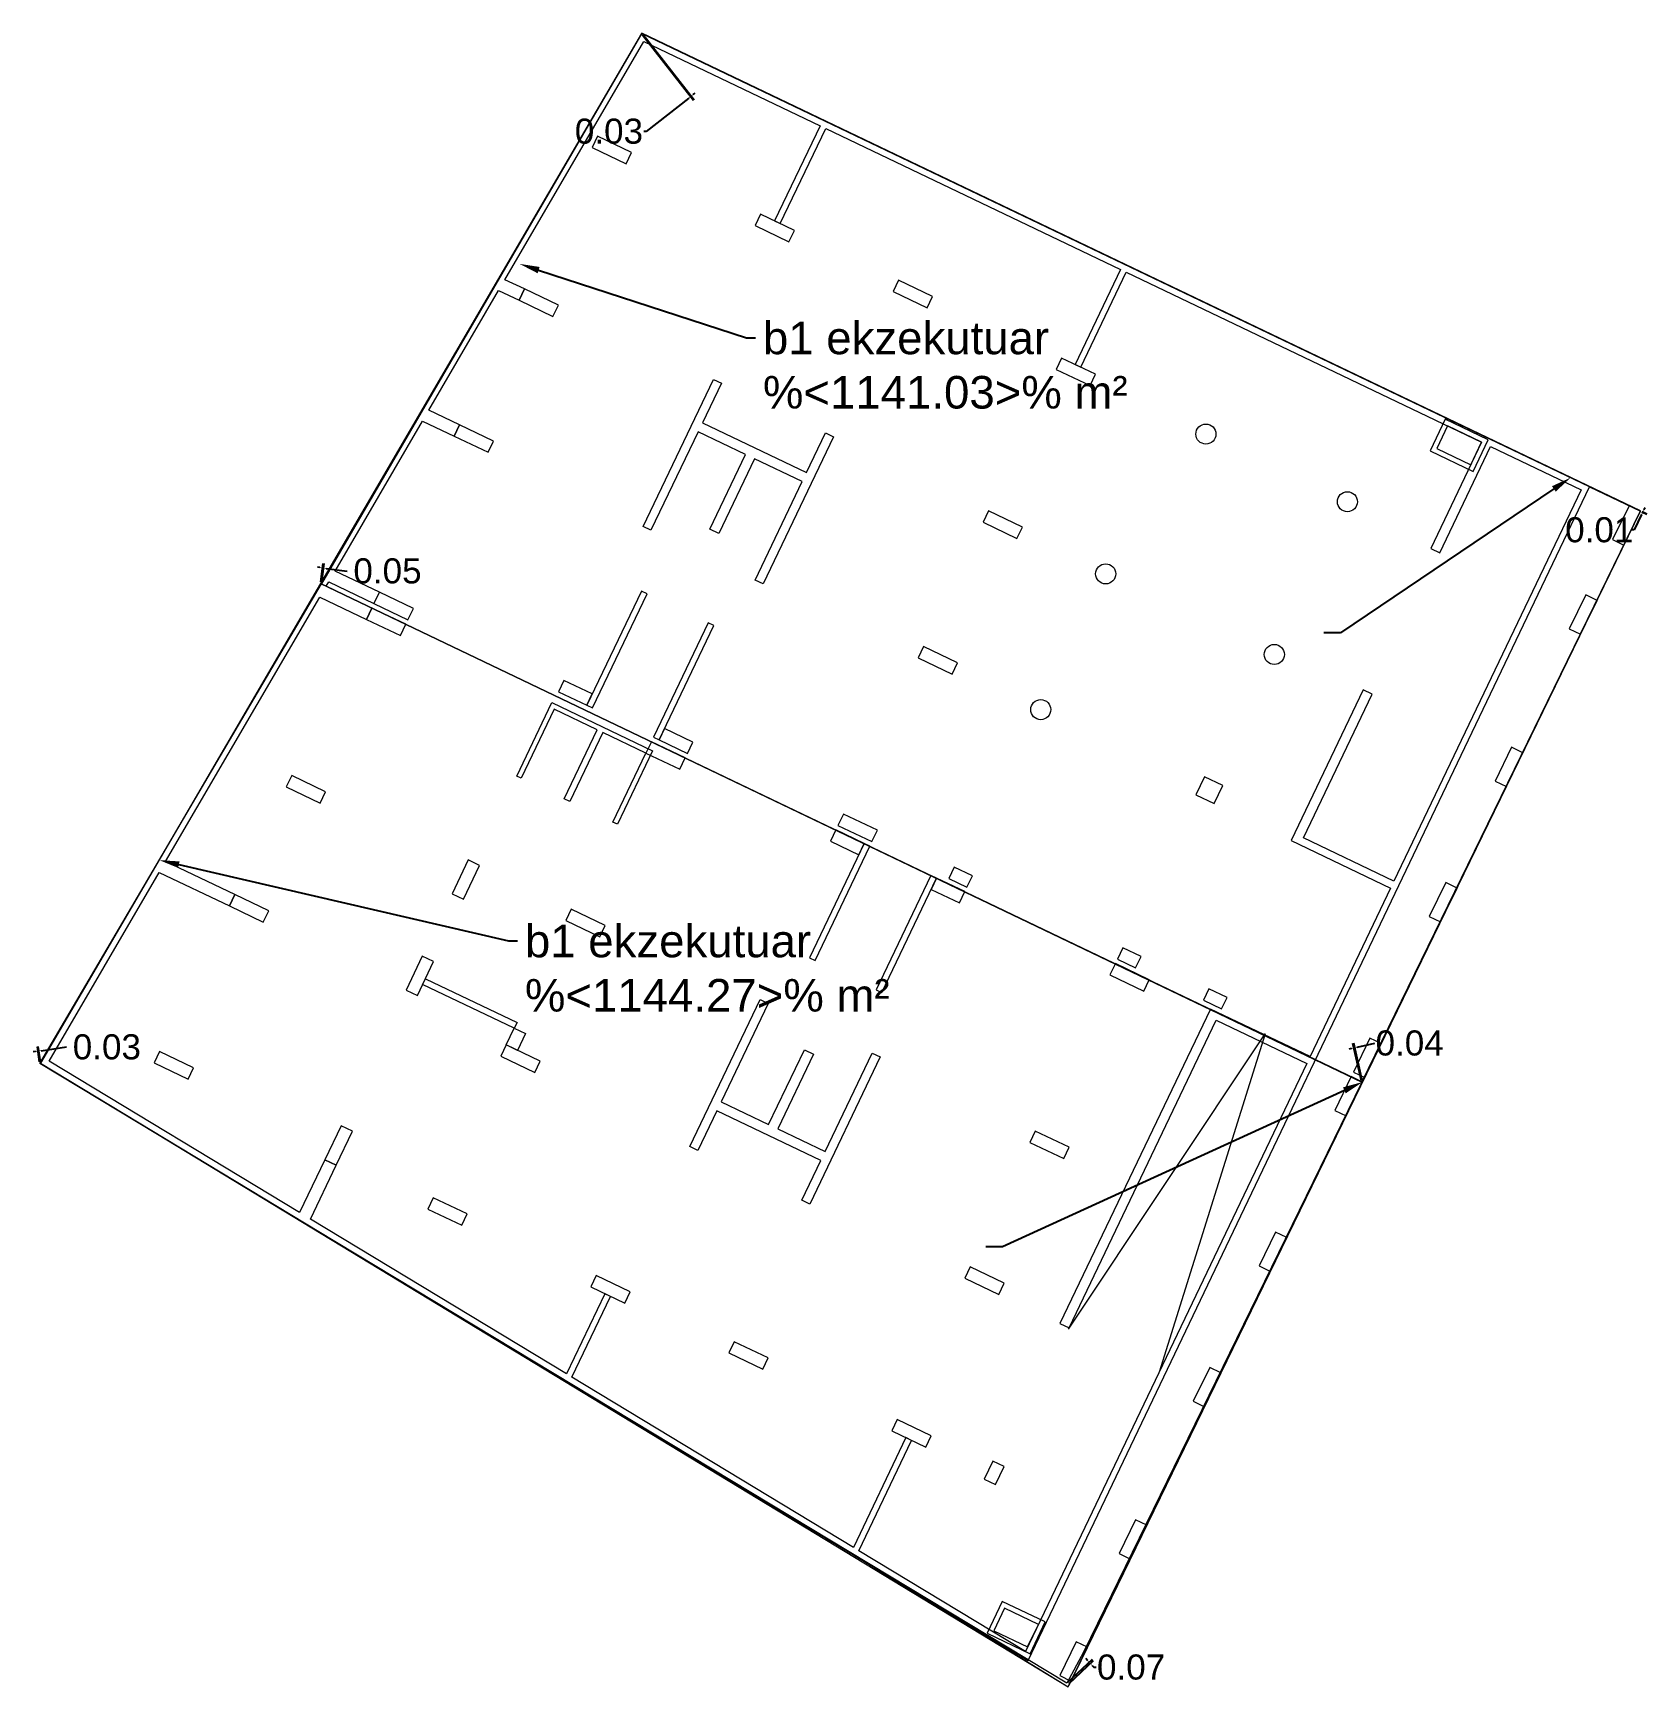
# Model space of a CAD drawing. Header units: metres. Extents: x 7511815.7 to 7511880, y 4693245.7 to 4693311.6.
import ezdxf
from ezdxf import colors
from ezdxf.entities.mleader import LeaderData, LeaderLine
from ezdxf.math import Vec2, Vec3

# ---------------------------------------------------------------- set-up
doc = ezdxf.new("R2010")
doc.units = ezdxf.units.M
for name, color, linetype, lineweight in [('b1 ekzek', 1, 'Continuous', 0), ('b1 projekt', 7, 'Continuous', 0), ('shtyllat', 8, 'Continuous', 0)]:
    doc.layers.add(name, color=color, linetype=linetype, lineweight=lineweight)
doc.styles.get("Standard").update_dxf_attribs({"font": 'arial.ttf'})
doc.dimstyles.get("Standard").update_dxf_attribs({"dimtxt": 0.18, "dimasz": 0.18, "dimexe": 0.18, "dimexo": 0.0625, "dimgap": 0.09, "dimtad": 0, "dimtih": 1, "dimtoh": 1, "dimdec": 4, "dimzin": 0, "dimdsep": 46, "dimtxsty": 'Standard', "dimcen": 0.09, "dimadec": 0, "dimazin": 0, "dimtfac": 1, "dimtdec": 4, "dimtofl": 0, "dimtmove": 0, "dimatfit": 3, "dimfxl": 1, "dimtolj": 1, "dimtzin": 0, "dimarcsym": 0})

# ---------------------------------------------------------------- blocks, each defined once
blk = doc.blocks.new('1')
at = {"layer": 'shtyllat', "lineweight": 5}
for points in [[(22.37387426476926, 46.78855961281806), (21.92279491014779, 47.0042617591098), (21.27568846847862, 45.65102369617671), (21.72676782496274, 45.43532154988497)], [(20.66921606473625, 43.22375448141247), (20.21813671011478, 43.4394566277042), (19.57103026844561, 42.08621856477112), (20.02210962492973, 41.87051641847938)], [(17.75723719969392, 37.13418344501406), (17.30615784507245, 37.34988559037447), (16.65905140526593, 35.9966475283727), (17.11013075895607, 35.78094538114965)], [(15.16881128028035, 31.72123085986823), (14.71773192472756, 31.93693300802261), (14.07062548398972, 30.58369494508952), (14.52170483861119, 30.36799279786646)], [(12.19212171714753, 25.49633590690792), (11.74104236159474, 25.71203805226833), (11.09393592271954, 24.35879999026656), (11.54501527640969, 24.14309784490615)], [(11.45873439405113, 23.96266605239362), (11.00765504129231, 24.17836820054799), (10.36054859962314, 22.82513013761491), (10.81162795517594, 22.60942799039185)], [(8.482044832780957, 17.73777110036463), (8.030965480022132, 17.95347324665636), (7.383859038352966, 16.60023518465459), (7.834938392043114, 16.38453303743154)], [(5.893618913367391, 12.32481851801276), (5.442539557814598, 12.54052066337317), (4.795433117076755, 11.18728260137141), (5.246512471698225, 10.97158045321703)], [(2.981640047393739, 6.235247477889061), (2.530560693703592, 6.450949626043439), (1.883454252034426, 5.097711563110352), (2.334533606655896, 4.882009414955974)], [(0.6471064398065209, 1.353238061070442), (0.1960270861163735, 1.56894020922482), (-0.45107935462147, 0.2157021462917328), (0, 0)]]:
    blk.add_lwpolyline(points, close=True, dxfattribs=at)
blk = doc.blocks.new('*D61')
at = {"layer": 'b1 ekzek', "color": 0, "lineweight": -2, "transparency": 16777216}
for p, q in [((7511815.782481633, 4693270.985505307), (7511815.683540173, 4693270.970993672)), ((7511815.943930229, 4693270.573838413), (7511815.855302149, 4693271.17811157)), ((7511815.973892073, 4693270.578232883), (7511815.885263993, 4693271.18250604)), ((7511816.010326396, 4693271.018923048), (7511817.009912735, 4693271.165531277))]:
    blk.add_line(p, q, dxfattribs=at)
at = {"layer": 'b1 ekzek', "color": 0, "transparency": 16777216}
for points in [[(7511815.780063028, 4693271.00199555), (7511815.784900239, 4693270.969015064), (7511815.881423092, 4693271.000016942)], [(7511816.00790779, 4693271.035413291), (7511816.012745001, 4693271.002432805), (7511815.911384936, 4693271.004411412)]]:
    blk.add_solid(points, dxfattribs=at)
at = {"layer": 'Defpoints', "color": 0, "transparency": 16777216}
for p in [(7511815.911384936, 4693271.004411412), (7511815.953000001, 4693270.512), (7511815.982961845, 4693270.516394471)]:
    blk.add_point(p, dxfattribs=at)
at = {"layer": 'b1 ekzek', "color": 0, "transparency": 16777216, "insert": (7511818.623722259, 4693271.165531277), "char_height": 1, "attachment_point": 5}
blk.add_mtext('\\A1;0.03', dxfattribs=at)
blk = doc.blocks.new('*D62')
at = {"layer": 'b1 ekzek', "color": 0, "lineweight": -2, "transparency": 16777216}
for p, q in [((7511827.146119917, 4693289.702718126), (7511827.240756309, 4693290.442865213)), ((7511827.193621384, 4693289.696644513), (7511827.288257776, 4693290.4367916)), ((7511827.118734619, 4693290.277001695), (7511827.01954216, 4693290.289684602)), ((7511827.364621002, 4693290.245562268), (7511828.195585176, 4693290.139313858))]:
    blk.add_line(p, q, dxfattribs=at)
at = {"layer": 'b1 ekzek', "color": 0, "transparency": 16777216}
for points in [[(7511827.120848437, 4693290.29353377), (7511827.116620801, 4693290.260469618), (7511827.217927077, 4693290.264318788)], [(7511827.36673482, 4693290.262094344), (7511827.362507185, 4693290.229030192), (7511827.265428544, 4693290.258245175)]]:
    blk.add_solid(points, dxfattribs=at)
at = {"layer": 'Defpoints', "color": 0, "transparency": 16777216}
for p in [(7511827.217927077, 4693290.264318788), (7511827.138193101, 4693289.640722839), (7511827.185694568, 4693289.634649226)]:
    blk.add_point(p, dxfattribs=at)
at = {"layer": 'b1 ekzek', "color": 0, "transparency": 16777216, "insert": (7511829.8093947, 4693290.139313858), "char_height": 1, "attachment_point": 5}
blk.add_mtext('\\A1;0.05', dxfattribs=at)
blk = doc.blocks.new('*D63')
at = {"layer": 'b1 ekzek', "color": 0, "lineweight": -2, "transparency": 16777216}
for p, q in [((7511839.967841798, 4693311.520368897), (7511842.008542532, 4693308.914884016)), ((7511839.987538302, 4693311.535795841), (7511842.028239036, 4693308.93031096)), ((7511841.818825568, 4693308.994930711), (7511840.124244957, 4693307.667679911)), ((7511841.99597538, 4693309.133680222), (7511842.074702034, 4693309.195341504)), ((7511840.124244957, 4693307.667679911), (7511840.024244958, 4693307.66767991))]:
    blk.add_line(p, q, dxfattribs=at)
at = {"layer": 'b1 ekzek', "color": 0, "transparency": 16777216}
for points in [[(7511841.808548687, 4693309.008051819), (7511841.829102449, 4693308.981809601), (7511841.897552222, 4693309.056591994)], [(7511841.985698499, 4693309.14680133), (7511842.006252261, 4693309.120559112), (7511841.917248726, 4693309.072018938)]]:
    blk.add_solid(points, dxfattribs=at)
at = {"layer": 'Defpoints', "color": 0, "transparency": 16777216}
for p in [(7511839.929303496, 4693311.569573057), (7511839.949, 4693311.585), (7511841.897552222, 4693309.056591994)]:
    blk.add_point(p, dxfattribs=at)
at = {"layer": 'b1 ekzek', "color": 0, "transparency": 16777216, "insert": (7511838.635472789, 4693307.667679911), "char_height": 1, "attachment_point": 5}
blk.add_mtext('\\A1;0.03', dxfattribs=at)
blk = doc.blocks.new('*D72')
at = {"layer": 'b1 ekzek', "color": 0, "lineweight": -2, "transparency": 16777216}
for p, q in [((7511879.795204576, 4693292.395158255), (7511879.500090159, 4693291.778301118)), ((7511879.806962459, 4693292.500388045), (7511880.000735871, 4693292.407683715)), ((7511879.813160559, 4693292.513343503), (7511880.00693397, 4693292.420639173)), ((7511879.887716576, 4693292.58852965), (7511879.930873525, 4693292.67873762)), ((7511879.500090159, 4693291.778301118), (7511879.40009016, 4693291.778301118))]:
    blk.add_line(p, q, dxfattribs=at)
at = {"layer": 'b1 ekzek', "color": 0, "transparency": 16777216}
for points in [[(7511879.780169915, 4693292.40235108), (7511879.810239239, 4693292.38796543), (7511879.838361526, 4693292.485366223)], [(7511879.872681915, 4693292.595722476), (7511879.902751237, 4693292.581336826), (7511879.844559627, 4693292.498321682)]]:
    blk.add_solid(points, dxfattribs=at)
at = {"layer": 'Defpoints', "color": 0, "transparency": 16777216}
for p in [(7511879.750582479, 4693292.527361138), (7511879.75678058, 4693292.540316596), (7511879.838361526, 4693292.485366223)]:
    blk.add_point(p, dxfattribs=at)
at = {"layer": 'b1 ekzek', "color": 0, "transparency": 16777216, "insert": (7511878.107839137, 4693291.778301121), "char_height": 1, "attachment_point": 5}
blk.add_mtext('\\A1;0.01', dxfattribs=at)
blk = doc.blocks.new('*D73')
at = {"layer": 'b1 ekzek', "color": 0, "lineweight": -2, "transparency": 16777216}
for p, q in [((7511868.625613675, 4693269.822621606), (7511868.28877286, 4693271.304685239)), ((7511868.661187349, 4693269.830706729), (7511868.324346534, 4693271.312770361)), ((7511868.461752422, 4693271.159409277), (7511869.163455392, 4693271.318891094)), ((7511868.23115241, 4693271.106998913), (7511868.13363924, 4693271.084836291))]:
    blk.add_line(p, q, dxfattribs=at)
at = {"layer": 'b1 ekzek', "color": 0, "transparency": 16777216}
for points in [[(7511868.227458639, 4693271.123251108), (7511868.23484618, 4693271.090746718), (7511868.328665579, 4693271.129161534)], [(7511868.458058652, 4693271.175661473), (7511868.465446193, 4693271.143157084), (7511868.364239253, 4693271.137246656)]]:
    blk.add_solid(points, dxfattribs=at)
at = {"layer": 'Defpoints', "color": 0, "transparency": 16777216}
for p in [(7511868.364239253, 4693271.137246656), (7511868.639465313, 4693269.761675876), (7511868.675038988, 4693269.769760998)]:
    blk.add_point(p, dxfattribs=at)
at = {"layer": 'b1 ekzek', "color": 0, "transparency": 16777216, "insert": (7511870.550181177, 4693271.318891094), "char_height": 1, "attachment_point": 5}
blk.add_mtext('\\A1;0.04', dxfattribs=at)
blk = doc.blocks.new('*D74')
at = {"layer": 'b1 ekzek', "color": 0, "lineweight": -2, "transparency": 16777216}
for p, q in [((7511856.926643313, 4693245.845695877), (7511857.90590712, 4693246.76172332)), ((7511856.974972595, 4693245.794030267), (7511857.954236401, 4693246.710057709)), ((7511857.706140974, 4693246.711788494), (7511857.63782757, 4693246.784817795)), ((7511857.891097063, 4693246.514064281), (7511857.959410468, 4693246.44103498)), ((7511857.959410468, 4693246.44103498), (7511858.059410468, 4693246.44103498))]:
    blk.add_line(p, q, dxfattribs=at)
at = {"layer": 'b1 ekzek', "color": 0, "transparency": 16777216}
for points in [[(7511857.718312524, 4693246.723174062), (7511857.693969422, 4693246.700402926), (7511857.774454378, 4693246.638759193)], [(7511857.903268615, 4693246.525449849), (7511857.878925512, 4693246.502678713), (7511857.82278366, 4693246.587093582)]]:
    blk.add_solid(points, dxfattribs=at)
at = {"layer": 'Defpoints', "color": 0, "transparency": 16777216}
for p in [(7511857.82278366, 4693246.587093582), (7511856.880999999, 4693245.803), (7511856.929329282, 4693245.75133439)]:
    blk.add_point(p, dxfattribs=at)
at = {"layer": 'b1 ekzek', "color": 0, "transparency": 16777216, "insert": (7511859.448182636, 4693246.441034979), "char_height": 1, "attachment_point": 5}
blk.add_mtext('\\A1;0.07', dxfattribs=at)

msp = doc.modelspace()

# ---------------------------------------------------------------- linework, layer by layer
at = {"layer": 'b1 ekzek', "color": 1, "flags": 128}
msp.add_lwpolyline([(7511879.756780581, 4693292.540316598), (7511839.949, 4693311.585), (7511827.185694569, 4693289.634649226), (7511868.639465312, 4693269.761675877), (7511879.756780581, 4693292.540316598)], dxfattribs=at)
msp.add_lwpolyline([(7511815.953, 4693270.512), (7511827.185694569, 4693289.634649226), (7511868.639465312, 4693269.761675877), (7511857.548, 4693247.036), (7511856.881, 4693245.803)], close=True, dxfattribs=at)
at = {"layer": 'b1 projekt', "flags": 128}
for points in [[(7511868.675038988, 4693269.769760999), (7511879.75058248, 4693292.527361139), (7511839.929303495, 4693311.569573055), (7511827.138193102, 4693289.64072284)], [(7511868.675038988, 4693269.769760999), (7511827.138193102, 4693289.64072284), (7511827.138193102, 4693289.64072284), (7511815.982961844, 4693270.516394471), (7511856.939000001, 4693245.655), (7511868.675038988, 4693269.769760999)]]:
    msp.add_lwpolyline(points, close=True, dxfattribs=at)
at = {"layer": 'shtyllat', "lineweight": 5}
for points in [[(7511877.719314887, 4693293.498696852), (7511839.929303495, 4693311.569573055), (7511815.982961844, 4693270.516394471), (7511855.345440144, 4693246.710136235)], [(7511859.027005277, 4693302.160108327), (7511857.214484667, 4693298.369739813), (7511857.440024345, 4693298.26188874), (7511859.252544953, 4693302.052257254), (7511873.416496801, 4693295.279181093), (7511871.388153799, 4693291.037790725), (7511871.749077405, 4693290.865200257), (7511873.777300161, 4693295.106648125), (7511877.385924139, 4693293.381008248), (7511869.922018099, 4693277.772383269), (7511866.313383263, 4693279.498000443), (7511869.052800688, 4693285.226708573), (7511868.691898476, 4693285.399288812), (7511865.823059764, 4693279.399933067), (7511869.79259681, 4693277.501735655), (7511866.578634863, 4693270.780653364), (7511862.609097818, 4693272.678850775), (7511856.612577978, 4693260.138844395), (7511856.973480187, 4693259.966264157), (7511862.840578741, 4693272.235622925), (7511866.449213575, 4693270.51000575), (7511855.238861687, 4693247.066760679), (7511848.596959903, 4693251.083754421), (7511850.700962085, 4693255.483673287), (7511850.475422408, 4693255.591524362), (7511848.382011566, 4693251.213754253), (7511837.161708271, 4693257.999745615), (7511838.702251134, 4693261.221350454), (7511838.476711458, 4693261.329201527), (7511836.946759935, 4693258.129745449), (7511826.736714064, 4693264.304737447), (7511827.763576921, 4693266.452127454), (7511827.312495657, 4693266.667830514), (7511826.306815568, 4693264.564738215), (7511816.322886528, 4693270.602975726), (7511820.71147307, 4693278.126689776), (7511823.50687788, 4693276.789951987), (7511823.722580025, 4693277.241031341), (7511820.964247393, 4693278.560041544), (7511827.111718872, 4693289.099156372), (7511828.968456157, 4693288.211281069), (7511829.184158304, 4693288.662360423), (7511827.364493283, 4693289.532508099), (7511827.46568775, 4693289.705994272), (7511829.270437276, 4693288.842793127), (7511829.486139422, 4693289.293872481), (7511827.718377276, 4693290.139200661), (7511831.206662954, 4693296.119455056), (7511832.462829048, 4693295.51876757), (7511832.678531196, 4693295.969846925), (7511831.459437396, 4693296.552806767), (7511834.239955032, 4693301.319676586), (7511835.051254969, 4693300.931720152), (7511835.266957116, 4693301.382799507), (7511834.492729357, 4693301.753028355), (7511840.029216609, 4693311.244682387), (7511847.05084842, 4693307.887000326), (7511845.238327834, 4693304.096631861), (7511845.463867513, 4693303.988780788), (7511847.276388098, 4693307.779149252)], [(7511830.321694219, 4693287.564174629), (7511830.537396368, 4693288.015253983), (7511829.184158304, 4693288.662360423), (7511828.968456157, 4693288.211281069)], [(7511835.140590343, 4693281.87904137), (7511834.9601586, 4693281.965322229), (7511836.362222577, 4693284.89733808), (7511840.37682883, 4693282.977588974), (7511838.974764836, 4693280.045573128), (7511838.794333112, 4693280.13185398), (7511840.110116231, 4693282.883438091), (7511838.396014685, 4693283.703106247), (7511837.080231565, 4693280.951522138), (7511836.854691887, 4693281.059373212), (7511838.170475007, 4693283.810957321), (7511836.456373462, 4693284.63062548)], [(7511827.129302511, 4693280.88820032), (7511827.345004657, 4693281.339279675), (7511825.991766595, 4693281.986386115), (7511825.776064447, 4693281.535306761)], [(7511862.379136715, 4693281.933548462), (7511862.03401328, 4693281.211821492), (7511862.755740248, 4693280.866698058), (7511863.100863682, 4693281.588425025)], [(7511833.479683876, 4693278.405730477), (7511833.028604521, 4693278.621432624), (7511832.381498083, 4693277.268194561), (7511832.832577436, 4693277.052492415)], [(7511852.400972506, 4693278.33620246), (7511852.185270382, 4693277.885123154), (7511852.90699735, 4693277.539999718), (7511853.122699472, 4693277.991079025)], [(7511824.860115943, 4693276.142845546), (7511825.075818088, 4693276.593924901), (7511823.722580025, 4693277.241031341), (7511823.50687788, 4693276.789951987)], [(7511831.64621547, 4693274.571555635), (7511831.195136116, 4693274.787257781), (7511830.548029673, 4693273.434019718), (7511830.999109029, 4693273.218317572)], [(7511859.12203434, 4693275.122250297), (7511858.906332215, 4693274.671170991), (7511859.628059182, 4693274.326047556), (7511859.843761306, 4693274.777126862)], [(7511834.864238244, 4693271.913189191), (7511831.210495475, 4693273.66037658), (7511831.318346548, 4693273.885916258), (7511834.972089318, 4693272.138728867)], [(7511862.550256068, 4693273.482905068), (7511862.334553945, 4693273.031825762), (7511863.05628091, 4693272.686702329), (7511863.271983035, 4693273.137781634)], [(7511821.866170101, 4693269.881864018), (7511822.081872247, 4693270.332943371), (7511820.728634185, 4693270.980049813), (7511820.512932038, 4693270.528970459)], [(7511828.41068336, 4693267.805365517), (7511827.959604006, 4693268.021067664), (7511827.312497565, 4693266.667829601), (7511827.763576921, 4693266.452127454)], [(7511853.590800462, 4693253.935511632), (7511854.04187977, 4693253.719809508), (7511854.387003205, 4693254.441536475), (7511853.9359239, 4693254.657238599)]]:
    msp.add_lwpolyline(points, close=True, dxfattribs=at)
at = {"layer": 'shtyllat'}
for points in [[(7511838.17893594, 4693307.472370459), (7511837.963233792, 4693307.021291103), (7511839.316471856, 4693306.374184663), (7511839.532174002, 4693306.825264017)], [(7511844.674478643, 4693304.366259544), (7511844.458776494, 4693303.915180189), (7511845.812014557, 4693303.268073749), (7511846.027716704, 4693303.719153103)], [(7511850.177646891, 4693301.734693292), (7511849.961944744, 4693301.283613937), (7511851.315182808, 4693300.636507498), (7511851.530884954, 4693301.087586851)], [(7511835.266957116, 4693301.382799507), (7511835.051254969, 4693300.931720152), (7511836.404493031, 4693300.284613711), (7511836.62019518, 4693300.735693066)], [(7511856.673191353, 4693298.628581476), (7511856.457489204, 4693298.177502121), (7511857.810727268, 4693297.530395681), (7511858.026429415, 4693297.981475035)], [(7511840.311609748, 4693291.76555008), (7511839.995854203, 4693291.916541583), (7511842.799982267, 4693297.78057352), (7511843.115737816, 4693297.629582017), (7511842.360780207, 4693296.05080408), (7511846.510710267, 4693294.06634433), (7511847.265667876, 4693295.645122266), (7511847.581423425, 4693295.494130763), (7511844.777295358, 4693289.630098826), (7511844.461539809, 4693289.781090328), (7511846.33814855, 4693293.705480847), (7511844.443615262, 4693294.611429863), (7511843.019981093, 4693291.634306125), (7511842.659117608, 4693291.806867843), (7511844.082751779, 4693294.783991581), (7511842.188218492, 4693295.689940597)], [(7511832.678531196, 4693295.969846925), (7511832.462829048, 4693295.51876757), (7511833.816067113, 4693294.871661128), (7511834.031769259, 4693295.322740484)], [(7511853.761210578, 4693292.539011351), (7511853.54550843, 4693292.087931998), (7511854.898746537, 4693291.440825536), (7511855.114448683, 4693291.89190489)], [(7511830.623675339, 4693288.195686686), (7511830.839377485, 4693288.64676604), (7511829.486139422, 4693289.293872481), (7511829.270437276, 4693288.842793127)], [(7511837.750729137, 4693284.787592766), (7511837.976268814, 4693284.679741693), (7511840.154860497, 4693289.23564317), (7511839.92932082, 4693289.343494243)], [(7511840.412097326, 4693283.514950098), (7511840.637637003, 4693283.407099026), (7511842.816228688, 4693287.963000503), (7511842.59068901, 4693288.070851577)], [(7511851.172784546, 4693287.126058822), (7511850.957082399, 4693286.674979467), (7511852.310320506, 4693286.027873007), (7511852.526022652, 4693286.47895236)], [(7511836.838732897, 4693285.777927487), (7511836.623030753, 4693285.326848133), (7511837.750729137, 4693284.787592766), (7511837.966431283, 4693285.23867212)], [(7511840.85333915, 4693283.85817838), (7511840.637637003, 4693283.407099026), (7511841.76533741, 4693282.867842693), (7511841.981039558, 4693283.318922047)], [(7511841.463356424, 4693282.236330631), (7511841.67905857, 4693282.687409986), (7511840.325816468, 4693283.334518357), (7511840.110114321, 4693282.883439003)], [(7511848.590408067, 4693278.828237682), (7511848.806110215, 4693279.279317036), (7511847.67841194, 4693279.81857235), (7511847.462709793, 4693279.367492996)], [(7511847.980392924, 4693280.450084412), (7511847.764690777, 4693279.999005057), (7511849.117928731, 4693279.35189867), (7511849.333630878, 4693279.802978024)], [(7511849.031649892, 4693279.171465963), (7511848.806110215, 4693279.279317036), (7511846.627518531, 4693274.723415557), (7511846.853058209, 4693274.615564484)], [(7511851.693018083, 4693277.898823297), (7511851.467478404, 4693278.006674369), (7511849.288886722, 4693273.450772891), (7511849.514426399, 4693273.342921817)], [(7511852.605014321, 4693276.908488575), (7511852.820716468, 4693277.359567929), (7511851.693018083, 4693277.898823297), (7511851.477315936, 4693277.447743942)], [(7511838.270962672, 4693275.560357241), (7511838.486664819, 4693276.011436594), (7511837.133426713, 4693276.658543056), (7511836.917724565, 4693276.207463703)], [(7511858.820071879, 4693274.490729377), (7511858.604369733, 4693274.039650022), (7511859.957607796, 4693273.392543583), (7511860.173309941, 4693273.843622936)], [(7511849.132137467, 4693270.920865983), (7511849.447893018, 4693270.769874479), (7511846.64376495, 4693264.905842542), (7511846.328009402, 4693265.056834046), (7511847.082967008, 4693266.635611982), (7511842.933036951, 4693268.620071732), (7511842.178079342, 4693267.041293796), (7511841.862323795, 4693267.192285298), (7511844.666451862, 4693273.056317236), (7511844.98220741, 4693272.905325734), (7511843.105598668, 4693268.980935217), (7511845.000131955, 4693268.0749862), (7511846.423766124, 4693271.052109937), (7511846.784629608, 4693270.87954822), (7511845.360995439, 4693267.902424484), (7511847.255528728, 4693266.996475467)], [(7511835.682536641, 4693270.14740471), (7511835.898238787, 4693270.598484065), (7511834.545000682, 4693271.245590527), (7511834.329298533, 4693270.794511172)], [(7511856.765216021, 4693266.716569139), (7511856.980918167, 4693267.167648491), (7511855.627680106, 4693267.814754933), (7511855.411977959, 4693267.363675578)], [(7511832.770555868, 4693264.057834586), (7511832.986258012, 4693264.50891394), (7511831.633019951, 4693265.15602038), (7511831.417317804, 4693264.704941027)], [(7511839.266100327, 4693260.951722771), (7511839.481802474, 4693261.402802124), (7511838.128564411, 4693262.049908565), (7511837.912862264, 4693261.598829212)], [(7511854.176790101, 4693261.303616555), (7511854.392492248, 4693261.754695909), (7511853.039254187, 4693262.40180235), (7511852.823552039, 4693261.950722996)], [(7511844.769268576, 4693258.320156518), (7511844.984970722, 4693258.771235873), (7511843.63173266, 4693259.418342313), (7511843.416030512, 4693258.967262959)], [(7511851.264811277, 4693255.214045604), (7511851.480513424, 4693255.665124958), (7511850.127275363, 4693256.312231398), (7511849.911573214, 4693255.861152045)]]:
    msp.add_lwpolyline(points, close=True, dxfattribs=at)
at = {"layer": 'shtyllat', "lineweight": 5, "ltscale": 0.5}
for points in [[(7511871.365141843, 4693294.929977942), (7511873.079243389, 4693294.110309785), (7511873.683209399, 4693295.373331976), (7511871.969107854, 4693296.193000134)], [(7511871.631854444, 4693295.024128826), (7511872.985092508, 4693294.377022384), (7511873.416496801, 4693295.279181093), (7511872.063258737, 4693295.926287533)], [(7511834.864104605, 4693271.912904435), (7511835.315185747, 4693271.697201433), (7511834.995946396, 4693271.029603624), (7511834.544865253, 4693271.245306625)], [(7511853.705191882, 4693247.800147979), (7511855.419293429, 4693246.98047982), (7511856.023259439, 4693248.243502012), (7511854.309157892, 4693249.06317017)], [(7511853.971904483, 4693247.89429886), (7511855.325142547, 4693247.24719242), (7511855.756546839, 4693248.149351128), (7511854.403308777, 4693248.796457569)]]:
    msp.add_lwpolyline(points, close=True, dxfattribs=at)
at = {"layer": 'shtyllat', "flags": 128}
for points in [[(7511877.719314278, 4693293.498695578), (7511879.75058248, 4693292.527361139)], [(7511856.973350855, 4693245.725582812), (7511879.747, 4693292.519999999)], [(7511848.239193693, 4693251.007963643), (7511856.935631691, 4693245.663445209)]]:
    msp.add_lwpolyline(points, dxfattribs=at)
at = {"layer": 'shtyllat'}
msp.add_lwpolyline([(7511856.952532683, 4693259.922458444), (7511864.796780701, 4693271.690437426), (7511860.561167518, 4693258.196841268)], dxfattribs=at)
at = {"layer": 'shtyllat', "lineweight": 5, "ltscale": 0.5}
for centre in [(7511862.429371884, 4693295.59891389), (7511868.067843265, 4693292.90264688), (7511858.434802568, 4693290.027028005), (7511865.155864401, 4693286.813075842), (7511855.846376647, 4693284.614075422)]:
    msp.add_circle(centre, 0.4, dxfattribs=at)

# ---------------------------------------------------------------- block references
at = {"layer": 'shtyllat', "color": 1, "rotation": 359.6057079174685}
msp.add_blockref('1', (7511857.051673464, 4693245.886517246, 619.106), dxfattribs=at)

# ---------------------------------------------------------------- dimensions: what is measured, and where the dimension line sits
at = {"layer": 'b1 ekzek', "color": 5}
for base, p1, p2, angle, picture, middle in [((7511841.897552222, 4693309.056591994), (7511839.949, 4693311.585), (7511839.929303495, 4693311.569573055), 218.06920536479967, '*D63', (7511838.635472789, 4693307.667679911)), ((7511879.838361526, 4693292.485366223), (7511879.756780581, 4693292.540316598), (7511879.75058248, 4693292.527361139), 244.4327945164755, '*D72', (7511878.107839137, 4693291.778301121)), ((7511827.217927077, 4693290.264318788), (7511827.185694569, 4693289.634649226), (7511827.138193102, 4693289.64072284), 172.7136056696188, '*D62', (7511829.8093947, 4693290.139313858)), ((7511868.364239253, 4693271.137246656), (7511868.639465312, 4693269.761675877), (7511868.675038988, 4693269.769760999), 12.80456611398457, '*D73', (7511870.550181177, 4693271.318891094)), ((7511815.911384936, 4693271.004411412), (7511815.953, 4693270.512), (7511815.982961844, 4693270.516394471), 8.344016880403935, '*D61', (7511818.623722259, 4693271.165531277))]:
    dim = msp.add_linear_dim(base=base, p1=p1, p2=p2, angle=angle, dimstyle='Standard', override={"dimtxt": 1, "dimasz": 0.1, "dimdec": 2}, dxfattribs=at)
    dim.commit()
    dim.dimension.update_dxf_attribs({"geometry": picture, "text_midpoint": middle, "dimtype": 161})
dim = msp.add_aligned_dim(p1=(7511856.881, 4693245.803), p2=(7511856.929329282, 4693245.751334391), distance=1.223419042292155, dimstyle='Standard', override={"dimtxt": 1, "dimasz": 0.1, "dimdec": 2}, dxfattribs=at)
dim.commit()
dim.dimension.update_dxf_attribs({"geometry": '*D74', "text_midpoint": (7511859.448182636, 4693246.441034979)})

# ---------------------------------------------------------------- leaders
at = {"layer": 'b1 ekzek'}
ml = msp.add_multileader_mtext('Standard', dxfattribs=at)
ml.set_content('b1 ekzekutuar \\P%<1141.03>% m²', color=256)
ml.set_leader_properties()
ml.build(insert=Vec2(0, 0))
ml.multileader.update_dxf_attribs({"text_right_attachment_type": 6, "dogleg_length": 0.36, "arrow_head_size": 0.8})
ctx = ml.context
ctx.base_point, ctx.char_height, ctx.arrow_head_size, ctx.landing_gap_size, ctx.plane_origin = Vec3(7511844.473151737, 4693299.433464271), 1.3, 0.8, 0.3, Vec3(7511835.072509675, 4693302.383982929)
ctx.right_attachment = 6
notes = []
notes.append((ctx, [(0, (1, 1, 0), (7511844.113151737, 4693299.433464271), (1, 0), 0.36, [(0, [(7511835.072509675, 4693302.383982929)], 0, [])])]))
ctx.mtext.insert, ctx.mtext.flow_direction = Vec3(7511844.773151737, 4693300.083464271), 5
ml = msp.add_multileader_mtext('Standard', dxfattribs=at)
ml.set_content('b1 ekzekutuar \\P%<1144.27>% m²', color=256)
ml.set_leader_properties()
ml.build(insert=Vec2(0, 0))
ml.multileader.update_dxf_attribs({"text_right_attachment_type": 6, "dogleg_length": 0.36, "arrow_head_size": 0.8})
ctx = ml.context
ctx.base_point, ctx.char_height, ctx.arrow_head_size, ctx.landing_gap_size, ctx.plane_origin = Vec3(7511834.987106442, 4693275.392879577), 1.3, 0.8, 0.3, Vec3(7511820.964247393, 4693278.560041544)
ctx.right_attachment = 6
notes.append((ctx, [(0, (1, 1, 0), (7511834.627106442, 4693275.392879577), (1, 0), 0.36, [(0, [(7511820.71258787, 4693278.614768996)], 0, [])])]))
ctx.mtext.insert, ctx.mtext.flow_direction = Vec3(7511835.287106442, 4693276.042879578), 5
at = {"layer": 'b1 projekt'}
ml = msp.add_multileader_mtext('Standard', dxfattribs=at)
ml.set_content('', color=256)
ml.set_leader_properties()
ml.build(insert=Vec2(0, 0))
ml.multileader.update_dxf_attribs({"text_right_attachment_type": 6, "dogleg_length": 0.36, "arrow_head_size": 0.8})
ctx = ml.context
ctx.base_point, ctx.char_height, ctx.arrow_head_size, ctx.landing_gap_size, ctx.plane_origin = Vec3(7511853.827402312, 4693288.585661534), 1.3, 0.8, 0.3, Vec3(7511880.235166796, 4693294.815221512)
ctx.right_attachment, ctx.text_align_type = 6, 2
notes.append((ctx, [(1, (1, 1, 0), (7511867.787402312, 4693287.675661534), (-1, 0), 0.36, [(0, [(7511876.9623138, 4693293.860688557)], 0, [])])]))
ctx.mtext.insert, ctx.mtext.alignment, ctx.mtext.flow_direction = Vec3(7511867.127402312, 4693289.235661535), 3, 5
ml = msp.add_multileader_mtext('Standard', dxfattribs=at)
ml.set_content('', color=256)
ml.set_leader_properties()
ml.build(insert=Vec2(0, 0))
ml.multileader.update_dxf_attribs({"text_right_attachment_type": 6, "dogleg_length": 0.36, "arrow_head_size": 0.8})
ctx = ml.context
ctx.base_point, ctx.char_height, ctx.arrow_head_size, ctx.landing_gap_size, ctx.plane_origin = Vec3(7511840.362294585, 4693264.112257632), 1.3, 0.8, 0.3, Vec3(7511868.675038988, 4693269.769760999)
ctx.right_attachment, ctx.text_align_type = 6, 2
notes.append((ctx, [(1, (1, 1, 0), (7511854.322294584, 4693263.202257632), (-1, 0), 0.36, [(0, [(7511868.675038988, 4693269.769760999)], 0, [])])]))
ctx.mtext.insert, ctx.mtext.alignment, ctx.mtext.flow_direction = Vec3(7511853.662294584, 4693264.762257633), 3, 5
for ctx, leaders in notes:
    for number, flags, end, landing, length, lines in leaders:
        leader = LeaderData()
        leader.index, (leader.has_last_leader_line, leader.has_dogleg_vector, leader.attachment_direction) = number, flags
        leader.last_leader_point, leader.dogleg_vector, leader.dogleg_length = Vec3(end), Vec3(landing), length
        for number, points, colour, breaks in lines:
            line = LeaderLine()
            line.index, line.vertices, line.color, line.breaks = number, Vec3.list(points), colors.encode_raw_color(colour), breaks
            leader.lines.append(line)
        ctx.leaders.append(leader)

doc.saveas('drawing.dxf')
